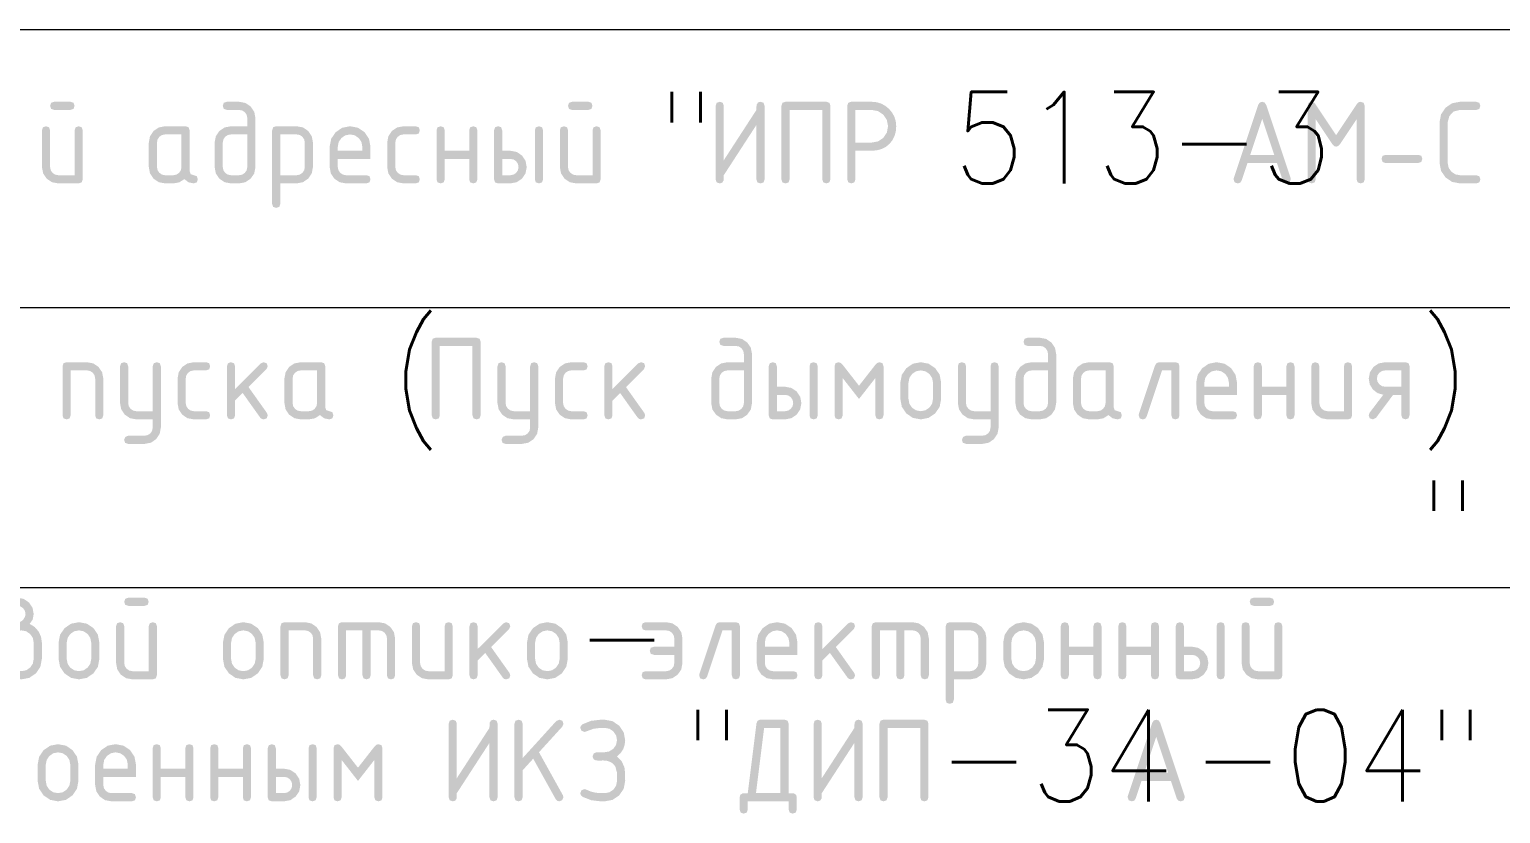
# Model space of a CAD drawing. Header units: millimetres. Extents: x 0 to 420, y 0 to 297.
# Drawn here: x 65.78 to 96.92, y 15.62 to 32.22 of the extents above; entities that cross this region are included whole.
import ezdxf

# ---------------------------------------------------------------- set-up
doc = ezdxf.new("R2010")
doc.units = ezdxf.units.MM
doc.styles.get("Standard").update_dxf_attribs({"font": 'STANDARD'})

msp = doc.modelspace()

# ---------------------------------------------------------------- hatches: boundary and pattern name
h = msp.add_hatch(color=7)
h.paths.add_polyline_path([(66.913633, 30.079377), (66.913633, 29.042541), (66.89186, 28.977566), (66.827092, 28.956), (66.395491, 28.956), (66.261201, 28.980873), (66.149649, 29.05577), (66.074752, 29.167322), (66.049879, 29.301612), (66.049879, 30.079377), (66.071376, 30.144144), (66.135868, 30.165917), (66.200636, 30.144144), (66.222409, 30.079377), (66.222409, 29.301612), (66.234949, 29.235742), (66.273121, 29.179793), (66.329345, 29.141622), (66.395491, 29.129081), (66.741103, 29.129081), (66.741103, 30.079377), (66.7626, 30.144144), (66.827092, 30.165917), (66.89186, 30.144144)], flags=0)
h.paths.add_polyline_path([(66.652908, 30.511529), (66.30895, 30.511529), (66.243975, 30.533027), (66.222409, 30.597519), (66.243975, 30.662287), (66.30895, 30.68406), (66.652908, 30.68406), (66.717676, 30.662287), (66.739449, 30.597519), (66.717676, 30.533027)], flags=0)
h = msp.add_hatch(color=7)
h.paths.add_polyline_path([(70.568658, 30.338448), (70.568658, 29.301612), (70.54344, 29.167322), (70.467785, 29.05577), (70.356164, 28.980873), (70.223046, 28.956), (70.050515, 28.956), (69.916225, 28.981218), (69.804673, 29.056872), (69.729777, 29.168493), (69.704903, 29.301612), (69.704903, 29.820305), (69.729846, 29.953906), (69.805224, 30.065596), (69.916914, 30.140768), (70.050515, 30.165917), (70.396127, 30.165917), (70.396127, 30.338448), (70.383449, 30.405696), (70.345967, 30.461369), (70.290294, 30.498851), (70.223046, 30.511529), (69.963974, 30.511529), (69.899, 30.533027), (69.877434, 30.597519), (69.899, 30.662287), (69.963974, 30.68406), (70.223046, 30.68406), (70.35706, 30.658842), (70.468336, 30.583187), (70.543508, 30.471566)], flags=0)
h.paths.add_polyline_path([(70.396127, 29.301612), (70.396127, 29.992836), (70.050515, 29.992836), (69.983474, 29.980089), (69.927594, 29.942124), (69.889905, 29.886382), (69.877434, 29.820305), (69.877434, 29.301612), (69.889974, 29.235742), (69.928145, 29.179793), (69.984369, 29.141622), (70.050515, 29.129081), (70.223046, 29.129081), (70.289605, 29.141553), (70.345415, 29.179242), (70.38338, 29.234639)], flags=0)
h = msp.add_hatch(color=7)
h.paths.add_polyline_path([(77.876007, 30.079377), (77.876007, 29.042541), (77.854234, 28.977566), (77.789467, 28.956), (77.357865, 28.956), (77.223575, 28.980873), (77.112023, 29.05577), (77.037127, 29.167322), (77.012253, 29.301612), (77.012253, 30.079377), (77.03375, 30.144144), (77.098243, 30.165917), (77.16301, 30.144144), (77.184783, 30.079377), (77.184783, 29.301612), (77.197324, 29.235742), (77.235495, 29.179793), (77.291719, 29.141622), (77.357865, 29.129081), (77.703477, 29.129081), (77.703477, 30.079377), (77.724974, 30.144144), (77.789467, 30.165917), (77.854234, 30.144144)], flags=0)
h.paths.add_polyline_path([(77.615283, 30.511529), (77.271324, 30.511529), (77.20635, 30.533027), (77.184783, 30.597519), (77.20635, 30.662287), (77.271324, 30.68406), (77.615283, 30.68406), (77.68005, 30.662287), (77.701823, 30.597519), (77.68005, 30.533027)], flags=0)
for points in [[(81.259712, 30.68406), (81.32448, 30.662287), (81.346253, 30.597519), (81.346253, 29.042541), (81.32448, 28.977566), (81.259712, 28.956), (81.194738, 28.977566), (81.173172, 29.042541), (81.173172, 30.194581), (80.481948, 29.129081), (80.480707, 29.054599), (80.476987, 29.016082), (80.448392, 28.970952), (80.395407, 28.956), (80.330915, 28.977566), (80.309417, 29.042541), (80.309417, 30.597519), (80.330915, 30.662287), (80.395407, 30.68406), (80.460175, 30.662287), (80.481948, 30.597519), (80.481948, 29.445479), (81.173172, 30.511529), (81.174481, 30.585117), (81.178684, 30.623977), (81.206382, 30.668901)], [(81.788311, 30.68406), (82.652617, 30.68406), (82.717385, 30.662287), (82.739158, 30.597519), (82.739158, 29.042541), (82.717385, 28.977566), (82.652617, 28.956), (82.587642, 28.977566), (82.566076, 29.042541), (82.566076, 30.511529), (81.874852, 30.511529), (81.874852, 29.042541), (81.853079, 28.977566), (81.788311, 28.956), (81.723819, 28.977566), (81.702322, 29.042541), (81.702322, 30.597519), (81.723819, 30.662287)], [(93.962239, 30.68406), (94.027007, 30.662287), (94.04878, 30.597519), (94.04878, 29.042541), (94.027007, 28.977566), (93.962239, 28.956), (93.897747, 28.977566), (93.87625, 29.042541), (93.87625, 30.313643), (93.524023, 29.78613), (93.486334, 29.746718), (93.444097, 29.733765), (93.400689, 29.746718), (93.363068, 29.78613), (93.011944, 30.313643), (93.011944, 29.042541), (92.990171, 28.977566), (92.925403, 28.956), (92.860911, 28.977566), (92.839414, 29.042541), (92.839414, 30.597519), (92.860911, 30.662287), (92.925403, 30.68406), (92.967985, 30.673311), (93.001471, 30.641065), (93.444097, 29.977402), (93.888928, 30.646026), (93.919589, 30.674551)], [(96.409965, 30.68406), (96.474733, 30.662287), (96.496506, 30.597519), (96.474733, 30.533027), (96.409965, 30.511529), (96.064353, 30.511529), (95.933853, 30.479352), (95.84056, 30.383096), (95.805282, 30.251907), (95.805282, 29.388153), (95.824299, 29.288521), (95.88135, 29.204598), (95.964997, 29.147823), (96.064353, 29.129081), (96.409965, 29.129081), (96.474733, 29.107308), (96.496506, 29.042541), (96.474733, 28.977566), (96.409965, 28.956), (96.064353, 28.956), (95.898231, 28.987488), (95.75898, 29.082228), (95.66424, 29.221548), (95.632752, 29.388153), (95.632752, 30.251907), (95.66424, 30.418098), (95.75898, 30.557831), (95.898231, 30.652365), (96.064353, 30.68406)], [(73.529759, 29.820305), (73.529759, 29.301612), (73.542299, 29.235742), (73.580471, 29.179793), (73.636695, 29.141622), (73.70284, 29.129081), (73.961912, 29.129081), (74.026679, 29.107308), (74.048452, 29.042541), (74.026679, 28.977566), (73.961912, 28.956), (73.70284, 28.956), (73.568551, 28.980873), (73.456998, 29.05577), (73.382102, 29.167322), (73.357228, 29.301612), (73.357228, 29.820305), (73.382102, 29.953906), (73.456998, 30.065596), (73.568551, 30.140768), (73.70284, 30.165917), (73.961912, 30.165917), (74.026679, 30.144144), (74.048452, 30.079377), (74.026679, 30.014402), (73.961912, 29.992836), (73.70284, 29.992836), (73.635799, 29.980089), (73.579919, 29.942124), (73.54223, 29.886382)], [(74.574437, 29.474693), (74.574437, 29.042541), (74.552664, 28.977566), (74.487896, 28.956), (74.423404, 28.977566), (74.401907, 29.042541), (74.401907, 30.079377), (74.423404, 30.144144), (74.487896, 30.165917), (74.552664, 30.144144), (74.574437, 30.079377), (74.574437, 29.647224), (75.093131, 29.647224), (75.093131, 30.079377), (75.114628, 30.144144), (75.17912, 30.165917), (75.243888, 30.144144), (75.265661, 30.079377), (75.265661, 29.042541), (75.243888, 28.977566), (75.17912, 28.956), (75.114628, 28.977566), (75.093131, 29.042541), (75.093131, 29.474693)], [(95.182295, 29.388153), (94.491071, 29.388153), (94.426579, 29.409719), (94.405082, 29.474693), (94.426579, 29.539186), (94.491071, 29.560683), (95.182295, 29.560683), (95.247063, 29.539186), (95.268836, 29.474693), (95.247063, 29.409719)], [(74.384733, 25.688726), (75.249039, 25.688726), (75.313806, 25.666953), (75.335579, 25.602186), (75.335579, 24.047207), (75.313806, 23.982233), (75.249039, 23.960667), (75.184064, 23.982233), (75.162498, 24.047207), (75.162498, 25.516196), (74.471274, 25.516196), (74.471274, 24.047207), (74.449501, 23.982233), (74.384733, 23.960667), (74.320241, 23.982233), (74.298743, 24.047207), (74.298743, 25.602186), (74.320241, 25.666953)], [(66.485151, 24.047207), (66.485151, 25.084043), (66.506649, 25.148811), (66.571141, 25.170584), (67.003294, 25.170584), (67.136412, 25.145366), (67.248033, 25.069712), (67.323687, 24.958091), (67.348906, 24.824972), (67.348906, 24.047207), (67.327133, 23.982233), (67.262365, 23.960667), (67.197873, 23.982233), (67.176375, 24.047207), (67.176375, 24.824972), (67.163697, 24.89222), (67.126215, 24.947893), (67.070542, 24.9851), (67.003294, 24.997503), (66.657682, 24.997503), (66.657682, 24.047207), (66.635909, 23.982233), (66.571141, 23.960667), (66.506649, 23.982233)], [(68.393817, 23.78538), (68.393817, 23.960667), (68.048205, 23.960667), (67.913915, 23.985885), (67.802363, 24.061539), (67.727467, 24.17316), (67.702593, 24.306279), (67.702593, 25.084043), (67.72409, 25.148811), (67.788583, 25.170584), (67.85335, 25.148811), (67.875123, 25.084043), (67.875123, 24.306279), (67.887663, 24.240408), (67.925835, 24.18446), (67.982059, 24.146288), (68.048205, 24.133748), (68.393817, 24.133748), (68.393817, 25.084043), (68.415314, 25.148811), (68.479806, 25.170584), (68.544574, 25.148811), (68.566347, 25.084043), (68.566347, 23.787585), (68.541543, 23.654466), (68.467129, 23.542845), (68.357023, 23.467191), (68.224594, 23.441973), (67.875123, 23.441973), (67.810149, 23.463746), (67.788583, 23.528514), (67.81449, 23.589147), (67.875123, 23.615055), (68.220735, 23.615055), (68.287984, 23.627319), (68.343656, 23.663562), (68.381139, 23.718476)], [(69.092565, 24.824972), (69.092565, 24.306279), (69.105105, 24.240408), (69.143277, 24.18446), (69.199501, 24.146288), (69.265647, 24.133748), (69.524718, 24.133748), (69.589486, 24.111975), (69.611259, 24.047207), (69.589486, 23.982233), (69.524718, 23.960667), (69.265647, 23.960667), (69.131357, 23.98554), (69.019805, 24.060437), (68.944908, 24.171989), (68.920035, 24.306279), (68.920035, 24.824972), (68.944908, 24.958573), (69.019805, 25.070263), (69.131357, 25.145435), (69.265647, 25.170584), (69.524718, 25.170584), (69.589486, 25.148811), (69.611259, 25.084043), (69.589486, 25.019069), (69.524718, 24.997503), (69.265647, 24.997503), (69.198605, 24.984756), (69.142726, 24.946791), (69.105036, 24.891049)], [(70.137243, 24.602281), (70.680742, 25.145228), (70.741927, 25.170584), (70.806694, 25.148811), (70.828467, 25.084043), (70.80256, 25.023961), (70.422773, 24.644174), (70.81138, 24.096817), (70.828467, 24.045554), (70.806694, 23.981819), (70.741927, 23.960667), (70.70093, 23.969831), (70.670269, 23.997598), (70.298198, 24.519599), (70.137243, 24.358644), (70.137243, 24.047207), (70.11547, 23.982233), (70.050703, 23.960667), (69.98621, 23.982233), (69.964713, 24.047207), (69.964713, 25.084043), (69.98621, 25.148811), (70.050703, 25.170584), (70.11547, 25.148811), (70.137243, 25.084043)], [(76.382872, 23.78538), (76.382872, 23.960667), (76.03726, 23.960667), (75.90297, 23.985885), (75.791418, 24.061539), (75.716522, 24.17316), (75.691648, 24.306279), (75.691648, 25.084043), (75.713145, 25.148811), (75.777638, 25.170584), (75.842405, 25.148811), (75.864178, 25.084043), (75.864178, 24.306279), (75.876719, 24.240408), (75.91489, 24.18446), (75.971114, 24.146288), (76.03726, 24.133748), (76.382872, 24.133748), (76.382872, 25.084043), (76.404369, 25.148811), (76.468862, 25.170584), (76.533629, 25.148811), (76.555402, 25.084043), (76.555402, 23.787585), (76.530598, 23.654466), (76.456184, 23.542845), (76.346078, 23.467191), (76.213649, 23.441973), (75.864178, 23.441973), (75.799204, 23.463746), (75.777638, 23.528514), (75.803545, 23.589147), (75.864178, 23.615055), (76.20979, 23.615055), (76.277039, 23.627319), (76.332711, 23.663562), (76.370194, 23.718476)], [(77.08162, 24.824972), (77.08162, 24.306279), (77.09416, 24.240408), (77.132332, 24.18446), (77.188556, 24.146288), (77.254702, 24.133748), (77.513773, 24.133748), (77.578541, 24.111975), (77.600314, 24.047207), (77.578541, 23.982233), (77.513773, 23.960667), (77.254702, 23.960667), (77.120412, 23.98554), (77.00886, 24.060437), (76.933963, 24.171989), (76.90909, 24.306279), (76.90909, 24.824972), (76.933963, 24.958573), (77.00886, 25.070263), (77.120412, 25.145435), (77.254702, 25.170584), (77.513773, 25.170584), (77.578541, 25.148811), (77.600314, 25.084043), (77.578541, 25.019069), (77.513773, 24.997503), (77.254702, 24.997503), (77.18766, 24.984756), (77.131781, 24.946791), (77.094091, 24.891049)], [(78.126298, 24.602281), (78.669797, 25.145228), (78.730982, 25.170584), (78.795749, 25.148811), (78.817522, 25.084043), (78.791615, 25.023961), (78.411828, 24.644174), (78.800435, 24.096817), (78.817522, 24.045554), (78.795749, 23.981819), (78.730982, 23.960667), (78.689985, 23.969831), (78.659324, 23.997598), (78.287253, 24.519599), (78.126298, 24.358644), (78.126298, 24.047207), (78.104525, 23.982233), (78.039758, 23.960667), (77.975265, 23.982233), (77.953768, 24.047207), (77.953768, 25.084043), (77.975265, 25.148811), (78.039758, 25.170584), (78.104525, 25.148811), (78.126298, 25.084043)], [(83.344377, 24.392819), (82.998765, 24.835445), (82.998765, 24.047207), (82.976992, 23.982233), (82.912224, 23.960667), (82.847732, 23.982233), (82.826234, 24.047207), (82.826234, 25.084043), (82.847732, 25.148811), (82.912224, 25.170584), (82.955494, 25.156666), (82.998765, 25.115463), (83.344377, 24.672837), (83.689989, 25.115463), (83.733052, 25.156666), (83.77653, 25.170584), (83.841297, 25.148811), (83.86307, 25.084043), (83.86307, 24.047207), (83.841297, 23.982233), (83.77653, 23.960667), (83.711555, 23.982233), (83.689989, 24.047207), (83.689989, 24.835445)], [(86.127805, 23.78538), (86.127805, 23.960667), (85.782193, 23.960667), (85.647903, 23.985885), (85.536351, 24.061539), (85.461454, 24.17316), (85.436581, 24.306279), (85.436581, 25.084043), (85.458078, 25.148811), (85.52257, 25.170584), (85.587338, 25.148811), (85.609111, 25.084043), (85.609111, 24.306279), (85.621651, 24.240408), (85.659823, 24.18446), (85.716047, 24.146288), (85.782193, 24.133748), (86.127805, 24.133748), (86.127805, 25.084043), (86.149302, 25.148811), (86.213794, 25.170584), (86.278562, 25.148811), (86.300335, 25.084043), (86.300335, 23.787585), (86.27553, 23.654466), (86.201116, 23.542845), (86.091011, 23.467191), (85.958581, 23.441973), (85.609111, 23.441973), (85.544136, 23.463746), (85.52257, 23.528514), (85.548477, 23.589147), (85.609111, 23.615055), (85.954723, 23.615055), (86.021971, 23.627319), (86.077644, 23.663562), (86.115127, 23.718476)], [(89.69597, 25.170584), (90.041582, 25.170584), (90.10635, 25.148811), (90.128123, 25.084043), (90.128123, 24.047207), (90.10635, 23.982233), (90.041582, 23.960667), (89.97709, 23.982233), (89.955593, 24.047207), (89.955593, 24.997503), (89.757706, 24.997503), (89.431938, 24.019647), (89.401483, 23.975274), (89.350358, 23.960667), (89.285866, 23.982577), (89.264369, 24.04831), (89.268227, 24.074768), (89.609981, 25.099477), (89.643053, 25.152807)], [(91.871782, 24.47936), (91.871782, 24.047207), (91.850009, 23.982233), (91.785242, 23.960667), (91.720749, 23.982233), (91.699252, 24.047207), (91.699252, 25.084043), (91.720749, 25.148811), (91.785242, 25.170584), (91.850009, 25.148811), (91.871782, 25.084043), (91.871782, 24.651891), (92.390476, 24.651891), (92.390476, 25.084043), (92.411973, 25.148811), (92.476466, 25.170584), (92.541233, 25.148811), (92.563006, 25.084043), (92.563006, 24.047207), (92.541233, 23.982233), (92.476466, 23.960667), (92.411973, 23.982233), (92.390476, 24.047207), (92.390476, 24.47936)], [(93.780448, 25.084043), (93.780448, 24.047207), (93.758675, 23.982233), (93.693907, 23.960667), (93.262306, 23.960667), (93.128016, 23.98554), (93.016464, 24.060437), (92.941567, 24.171989), (92.916694, 24.306279), (92.916694, 25.084043), (92.938191, 25.148811), (93.002683, 25.170584), (93.067451, 25.148811), (93.089224, 25.084043), (93.089224, 24.306279), (93.101764, 24.240408), (93.139936, 24.18446), (93.19616, 24.146288), (93.262306, 24.133748), (93.607918, 24.133748), (93.607918, 25.084043), (93.629415, 25.148811), (93.693907, 25.170584), (93.758675, 25.148811)], [(71.098473, 18.543874), (71.098473, 19.58071), (71.11997, 19.645478), (71.184462, 19.667251), (71.616615, 19.667251), (71.749733, 19.642033), (71.861354, 19.566378), (71.937009, 19.454757), (71.962227, 19.321639), (71.962227, 18.543874), (71.940454, 18.4789), (71.875686, 18.457333), (71.811194, 18.4789), (71.789696, 18.543874), (71.789696, 19.321639), (71.777019, 19.388887), (71.739536, 19.44456), (71.683863, 19.481767), (71.616615, 19.494169), (71.271003, 19.494169), (71.271003, 18.543874), (71.24923, 18.4789), (71.184462, 18.457333), (71.11997, 18.4789)], [(72.401904, 19.667251), (73.179669, 19.667251), (73.312787, 19.642033), (73.424408, 19.566378), (73.500062, 19.454757), (73.525281, 19.321639), (73.525281, 18.543874), (73.503508, 18.4789), (73.43874, 18.457333), (73.374248, 18.4789), (73.35275, 18.543874), (73.35275, 19.321639), (73.340072, 19.388887), (73.30259, 19.44456), (73.246917, 19.481767), (73.179669, 19.494169), (73.007138, 19.494169), (73.007138, 18.543874), (72.985365, 18.4789), (72.920597, 18.457333), (72.855623, 18.4789), (72.834057, 18.543874), (72.834057, 19.494169), (72.488445, 19.494169), (72.488445, 18.543874), (72.466672, 18.4789), (72.401904, 18.457333), (72.337412, 18.4789), (72.315914, 18.543874), (72.315914, 19.58071), (72.337412, 19.645478)], [(74.745336, 19.58071), (74.745336, 18.543874), (74.723563, 18.4789), (74.658796, 18.457333), (74.227194, 18.457333), (74.092904, 18.482207), (73.981352, 18.557103), (73.906456, 18.668655), (73.881582, 18.802945), (73.881582, 19.58071), (73.903079, 19.645478), (73.967572, 19.667251), (74.032339, 19.645478), (74.054112, 19.58071), (74.054112, 18.802945), (74.066653, 18.737075), (74.104824, 18.681127), (74.161048, 18.642955), (74.227194, 18.630415), (74.572806, 18.630415), (74.572806, 19.58071), (74.594303, 19.645478), (74.658796, 19.667251), (74.723563, 19.645478)], [(75.271554, 19.098948), (75.815052, 19.641895), (75.876237, 19.667251), (75.941005, 19.645478), (75.962778, 19.58071), (75.936871, 19.520628), (75.557084, 19.14084), (75.94569, 18.593483), (75.962778, 18.54222), (75.941005, 18.478486), (75.876237, 18.457333), (75.835241, 18.466497), (75.804579, 18.494265), (75.432509, 19.016266), (75.271554, 18.855311), (75.271554, 18.543874), (75.249781, 18.4789), (75.185013, 18.457333), (75.120521, 18.4789), (75.099024, 18.543874), (75.099024, 19.58071), (75.120521, 19.645478), (75.185013, 19.667251), (75.249781, 19.645478), (75.271554, 19.58071)], [(79.434969, 18.976027), (79.002816, 18.976027), (78.937841, 18.997524), (78.916275, 19.062016), (78.937841, 19.126784), (79.002816, 19.148557), (79.434969, 19.148557), (79.434969, 19.321639), (79.422291, 19.388887), (79.384808, 19.44456), (79.329135, 19.481767), (79.261887, 19.494169), (78.829734, 19.494169), (78.765242, 19.515735), (78.743745, 19.58071), (78.765242, 19.645478), (78.829734, 19.667251), (79.261887, 19.667251), (79.395901, 19.642102), (79.507178, 19.56693), (79.58235, 19.45524), (79.607499, 19.321639), (79.607499, 18.802945), (79.58235, 18.668655), (79.507178, 18.557103), (79.395901, 18.482207), (79.261887, 18.457333), (78.829734, 18.457333), (78.765242, 18.4789), (78.743745, 18.543874), (78.765242, 18.608642), (78.829734, 18.630415), (79.261887, 18.630415), (79.328446, 18.642886), (79.384257, 18.680575), (79.422222, 18.735973), (79.434969, 18.802945)], [(80.392788, 19.667251), (80.7384, 19.667251), (80.803168, 19.645478), (80.824941, 19.58071), (80.824941, 18.543874), (80.803168, 18.4789), (80.7384, 18.457333), (80.673908, 18.4789), (80.65241, 18.543874), (80.65241, 19.494169), (80.454524, 19.494169), (80.128756, 18.516313), (80.098301, 18.47194), (80.047176, 18.457333), (79.982684, 18.479244), (79.961186, 18.544976), (79.965045, 18.571435), (80.306798, 19.596144), (80.339871, 19.649474)], [(82.5686, 19.098948), (83.112098, 19.641895), (83.173283, 19.667251), (83.238051, 19.645478), (83.259824, 19.58071), (83.233917, 19.520628), (82.85413, 19.14084), (83.242737, 18.593483), (83.259824, 18.54222), (83.238051, 18.478486), (83.173283, 18.457333), (83.132287, 18.466497), (83.101625, 18.494265), (82.729555, 19.016266), (82.5686, 18.855311), (82.5686, 18.543874), (82.546827, 18.4789), (82.482059, 18.457333), (82.417567, 18.4789), (82.39607, 18.543874), (82.39607, 19.58071), (82.417567, 19.645478), (82.482059, 19.667251), (82.546827, 19.645478), (82.5686, 19.58071)], [(83.699501, 19.667251), (84.477266, 19.667251), (84.610384, 19.642033), (84.722005, 19.566378), (84.79766, 19.454757), (84.822878, 19.321639), (84.822878, 18.543874), (84.801105, 18.4789), (84.736337, 18.457333), (84.671845, 18.4789), (84.650348, 18.543874), (84.650348, 19.321639), (84.63767, 19.388887), (84.600187, 19.44456), (84.544514, 19.481767), (84.477266, 19.494169), (84.304736, 19.494169), (84.304736, 18.543874), (84.282963, 18.4789), (84.218195, 18.457333), (84.15322, 18.4789), (84.131654, 18.543874), (84.131654, 19.494169), (83.786042, 19.494169), (83.786042, 18.543874), (83.764269, 18.4789), (83.699501, 18.457333), (83.635009, 18.4789), (83.613512, 18.543874), (83.613512, 19.58071), (83.635009, 19.645478)], [(87.786593, 18.976027), (87.786593, 18.543874), (87.76482, 18.4789), (87.700052, 18.457333), (87.63556, 18.4789), (87.614063, 18.543874), (87.614063, 19.58071), (87.63556, 19.645478), (87.700052, 19.667251), (87.76482, 19.645478), (87.786593, 19.58071), (87.786593, 19.148557), (88.305287, 19.148557), (88.305287, 19.58071), (88.326784, 19.645478), (88.391276, 19.667251), (88.456044, 19.645478), (88.477817, 19.58071), (88.477817, 18.543874), (88.456044, 18.4789), (88.391276, 18.457333), (88.326784, 18.4789), (88.305287, 18.543874), (88.305287, 18.976027)], [(89.004035, 18.976027), (89.004035, 18.543874), (88.982262, 18.4789), (88.917494, 18.457333), (88.853002, 18.4789), (88.831505, 18.543874), (88.831505, 19.58071), (88.853002, 19.645478), (88.917494, 19.667251), (88.982262, 19.645478), (89.004035, 19.58071), (89.004035, 19.148557), (89.522729, 19.148557), (89.522729, 19.58071), (89.544226, 19.645478), (89.608718, 19.667251), (89.673486, 19.645478), (89.695259, 19.58071), (89.695259, 18.543874), (89.673486, 18.4789), (89.608718, 18.457333), (89.544226, 18.4789), (89.522729, 18.543874), (89.522729, 18.976027)], [(75.609145, 17.60306), (75.673913, 17.581287), (75.695686, 17.516519), (75.695686, 15.961541), (75.673913, 15.896566), (75.609145, 15.875), (75.54417, 15.896566), (75.522604, 15.961541), (75.522604, 17.113581), (74.83138, 16.048082), (74.83014, 15.973599), (74.826419, 15.935082), (74.797825, 15.889952), (74.744839, 15.875), (74.680347, 15.896566), (74.65885, 15.961541), (74.65885, 17.516519), (74.680347, 17.581287), (74.744839, 17.60306), (74.809607, 17.581287), (74.83138, 17.516519), (74.83138, 16.364479), (75.522604, 17.430529), (75.523913, 17.504117), (75.528116, 17.542977), (75.555815, 17.587901)], [(76.448078, 16.778442), (76.224285, 16.532049), (76.224285, 15.961541), (76.202512, 15.896566), (76.137744, 15.875), (76.073252, 15.896566), (76.051754, 15.961541), (76.051754, 17.516519), (76.073252, 17.581287), (76.137744, 17.60306), (76.202512, 17.581287), (76.224285, 17.516519), (76.224285, 16.790017), (76.936455, 17.574397), (77.002049, 17.60306), (77.066817, 17.581287), (77.08859, 17.516519), (77.064888, 17.457539), (76.570999, 16.914592), (77.076463, 16.004536), (77.08859, 15.961541), (77.061581, 15.901458), (77.002049, 15.875), (76.956436, 15.8863), (76.924879, 15.920751)], [(77.87626, 17.430529), (77.724538, 17.411513), (77.570336, 17.354462), (77.530648, 17.343989), (77.470566, 17.369896), (77.444659, 17.430529), (77.457061, 17.473662), (77.494268, 17.5077), (77.673275, 17.579151), (77.87626, 17.60306), (77.962801, 17.60306), (78.12851, 17.571365), (78.268174, 17.476832), (78.36319, 17.337098), (78.394954, 17.170907), (78.38411, 17.068691), (78.351615, 16.977017), (78.297518, 16.895885), (78.221872, 16.825295), (78.323158, 16.720289), (78.378969, 16.593785), (78.390889, 16.487262), (78.394954, 16.307153), (78.36319, 16.140548), (78.268174, 16.001228), (78.12851, 15.906488), (77.962801, 15.875), (77.87626, 15.875), (77.675756, 15.898702), (77.494268, 15.97036), (77.457061, 16.003433), (77.444659, 16.048082), (77.470015, 16.108715), (77.530648, 16.134071), (77.570336, 16.123598), (77.669417, 16.081775), (77.761056, 16.058555), (77.843739, 16.050631), (77.962801, 16.048082), (78.062847, 16.066754), (78.146356, 16.123047), (78.202924, 16.206625), (78.221872, 16.307153), (78.221872, 16.479683), (78.188248, 16.609219), (78.1436, 16.666459), (78.085722, 16.707473), (78.014615, 16.732157), (77.930279, 16.740408), (77.877363, 16.738754), (77.827753, 16.737652), (77.766224, 16.743922), (77.729086, 16.763008), (77.70373, 16.825295), (77.729637, 16.888134), (77.766431, 16.907977), (77.823895, 16.914592), (77.874607, 16.912387), (77.932484, 16.910733), (78.053545, 16.929819), (78.145253, 16.987352), (78.20258, 17.071275), (78.221872, 17.170907), (78.202855, 17.270539), (78.145805, 17.354462), (78.062158, 17.411513), (77.962801, 17.430529)], [(83.334039, 17.60306), (83.398807, 17.581287), (83.42058, 17.516519), (83.42058, 15.961541), (83.398807, 15.896566), (83.334039, 15.875), (83.269065, 15.896566), (83.247499, 15.961541), (83.247499, 17.113581), (82.556275, 16.048082), (82.555034, 15.973599), (82.551314, 15.935082), (82.522719, 15.889952), (82.469734, 15.875), (82.405242, 15.896566), (82.383744, 15.961541), (82.383744, 17.516519), (82.405242, 17.581287), (82.469734, 17.60306), (82.534502, 17.581287), (82.556275, 17.516519), (82.556275, 16.364479), (83.247499, 17.430529), (83.248808, 17.504117), (83.253011, 17.542977), (83.280709, 17.587901)], [(83.862638, 17.60306), (84.726944, 17.60306), (84.791712, 17.581287), (84.813485, 17.516519), (84.813485, 15.961541), (84.791712, 15.896566), (84.726944, 15.875), (84.661969, 15.896566), (84.640403, 15.961541), (84.640403, 17.430529), (83.949179, 17.430529), (83.949179, 15.961541), (83.927406, 15.896566), (83.862638, 15.875), (83.798146, 15.896566), (83.776649, 15.961541), (83.776649, 17.516519), (83.798146, 17.581287)], [(68.566009, 16.393694), (68.566009, 15.961541), (68.544236, 15.896566), (68.479469, 15.875), (68.414976, 15.896566), (68.393479, 15.961541), (68.393479, 16.998377), (68.414976, 17.063144), (68.479469, 17.084917), (68.544236, 17.063144), (68.566009, 16.998377), (68.566009, 16.566224), (69.084703, 16.566224), (69.084703, 16.998377), (69.1062, 17.063144), (69.170693, 17.084917), (69.23546, 17.063144), (69.257233, 16.998377), (69.257233, 15.961541), (69.23546, 15.896566), (69.170693, 15.875), (69.1062, 15.896566), (69.084703, 15.961541), (69.084703, 16.393694)], [(69.783451, 16.393694), (69.783451, 15.961541), (69.761678, 15.896566), (69.69691, 15.875), (69.632418, 15.896566), (69.610921, 15.961541), (69.610921, 16.998377), (69.632418, 17.063144), (69.69691, 17.084917), (69.761678, 17.063144), (69.783451, 16.998377), (69.783451, 16.566224), (70.302145, 16.566224), (70.302145, 16.998377), (70.323642, 17.063144), (70.388134, 17.084917), (70.452902, 17.063144), (70.474675, 16.998377), (70.474675, 15.961541), (70.452902, 15.896566), (70.388134, 15.875), (70.323642, 15.896566), (70.302145, 15.961541), (70.302145, 16.393694)], [(72.739409, 16.307153), (72.393797, 16.749779), (72.393797, 15.961541), (72.372024, 15.896566), (72.307256, 15.875), (72.242764, 15.896566), (72.221267, 15.961541), (72.221267, 16.998377), (72.242764, 17.063144), (72.307256, 17.084917), (72.350527, 17.070999), (72.393797, 17.029796), (72.739409, 16.58717), (73.085021, 17.029796), (73.128085, 17.070999), (73.171562, 17.084917), (73.23633, 17.063144), (73.258103, 16.998377), (73.258103, 15.961541), (73.23633, 15.896566), (73.171562, 15.875), (73.106588, 15.896566), (73.085021, 15.961541), (73.085021, 16.749779)]]:
    msp.add_hatch(color=7).paths.add_polyline_path(points, flags=0)
h = msp.add_hatch(color=7)
h.paths.add_polyline_path([(83.181216, 30.68406), (83.613369, 30.68406), (83.717238, 30.67456), (83.813046, 30.646095), (83.900793, 30.598716), (83.980478, 30.532476), (84.046719, 30.452799), (84.094097, 30.365113), (84.122562, 30.269468), (84.132062, 30.165917), (84.122984, 30.055959), (84.09582, 29.9568), (84.050672, 29.868494), (83.987644, 29.791091), (83.91025, 29.728149), (83.822004, 29.683191), (83.723009, 29.656216), (83.613369, 29.647224), (83.267757, 29.647224), (83.267757, 29.042541), (83.245984, 28.977566), (83.181216, 28.956), (83.116724, 28.977566), (83.095226, 29.042541), (83.095226, 30.597519), (83.116724, 30.662287)], flags=0)
h.paths.add_polyline_path([(83.267757, 30.511529), (83.267757, 29.820305), (83.613369, 29.820305), (83.747383, 29.845179), (83.858659, 29.920075), (83.933831, 30.031628), (83.958981, 30.165917), (83.933831, 30.299518), (83.858659, 30.411208), (83.747383, 30.48638), (83.613369, 30.511529)], flags=0)
h = msp.add_hatch(color=7)
h.paths.add_polyline_path([(91.878429, 30.323014), (91.624319, 29.560683), (92.132539, 29.560683)], flags=0)
h.paths.add_polyline_path([(92.483112, 29.042541), (92.461339, 28.977566), (92.396572, 28.956), (92.344551, 28.970607), (92.31444, 29.01498), (92.189866, 29.388153), (91.566993, 29.388153), (91.442418, 29.01498), (91.411825, 28.970607), (91.359736, 28.956), (91.295243, 28.977566), (91.273746, 29.042541), (91.277605, 29.070101), (91.791888, 30.614607), (91.825237, 30.666696), (91.878429, 30.68406), (91.931001, 30.667248), (91.963316, 30.617363), (92.479254, 29.070101)], flags=0)
h = msp.add_hatch(color=7)
h.paths.add_polyline_path([(69.003223, 29.992836), (68.657611, 29.992836), (68.590569, 29.980089), (68.53469, 29.942124), (68.497, 29.886382), (68.484529, 29.820305), (68.484529, 29.301612), (68.497069, 29.235742), (68.535241, 29.179793), (68.591465, 29.141622), (68.657611, 29.129081), (68.830141, 29.129081), (68.8967, 29.141553), (68.952511, 29.179242), (68.990476, 29.234639), (69.003223, 29.301612)], flags=0)
h.paths.add_polyline_path([(69.348835, 29.042541), (69.327062, 28.977566), (69.262294, 28.956), (69.152395, 28.978806), (69.064408, 29.047502), (68.958023, 28.978806), (68.830141, 28.956), (68.657611, 28.956), (68.523321, 28.980873), (68.411769, 29.05577), (68.336872, 29.167322), (68.311999, 29.301612), (68.311999, 29.820305), (68.336872, 29.953906), (68.411769, 30.065596), (68.523321, 30.140768), (68.657611, 30.165917), (69.089212, 30.165917), (69.15398, 30.144144), (69.175753, 30.079377), (69.175753, 29.215071), (69.197319, 29.150579), (69.262294, 29.129081), (69.327062, 29.107308)], flags=0)
h = msp.add_hatch(color=7)
h.paths.add_polyline_path([(70.922345, 30.079377), (70.943842, 30.144144), (71.008335, 30.165917), (71.440487, 30.165917), (71.574502, 30.140768), (71.685778, 30.065596), (71.76095, 29.953906), (71.786099, 29.820305), (71.786099, 29.301612), (71.76095, 29.168493), (71.685778, 29.056872), (71.574502, 28.981218), (71.440487, 28.956), (71.094875, 28.956), (71.094875, 28.523847), (71.073102, 28.459079), (71.008335, 28.437306), (70.943842, 28.459079), (70.922345, 28.523847)], flags=0)
h.paths.add_polyline_path([(71.094875, 29.992836), (71.094875, 29.129081), (71.440487, 29.129081), (71.507047, 29.141553), (71.562857, 29.179242), (71.600822, 29.234639), (71.613569, 29.301612), (71.613569, 29.820305), (71.600891, 29.887554), (71.563408, 29.943226), (71.507736, 29.980433), (71.440487, 29.992836)], flags=0)
h = msp.add_hatch(color=7)
h.paths.add_polyline_path([(72.571388, 29.992836), (72.472032, 29.973819), (72.388385, 29.916768), (72.331334, 29.833121), (72.312317, 29.733765), (72.312317, 29.647224), (72.831011, 29.647224), (72.831011, 29.733765), (72.811994, 29.833121), (72.754943, 29.916768), (72.67102, 29.973819)], flags=0)
h.paths.add_polyline_path([(72.312317, 29.474693), (72.312317, 29.301612), (72.324857, 29.235742), (72.363029, 29.179793), (72.419253, 29.141622), (72.485399, 29.129081), (72.917, 29.129081), (72.981768, 29.107308), (73.003541, 29.042541), (72.981768, 28.977566), (72.917, 28.956), (72.485399, 28.956), (72.351109, 28.980873), (72.239557, 29.05577), (72.16466, 29.167322), (72.139787, 29.301612), (72.139787, 29.733765), (72.171275, 29.899474), (72.266015, 30.039138), (72.405266, 30.134154), (72.571388, 30.165917), (72.738958, 30.134567), (72.878415, 30.040792), (72.972191, 29.901334), (73.003541, 29.733765), (73.003541, 29.474693)], flags=0)
h = msp.add_hatch(color=7)
h.paths.add_polyline_path([(76.310573, 29.301612), (76.285423, 29.167322), (76.210251, 29.05577), (76.098561, 28.980873), (75.964961, 28.956), (75.705338, 28.956), (75.640846, 28.977566), (75.619349, 29.042541), (75.619349, 30.079377), (75.640846, 30.144144), (75.705338, 30.165917), (75.770106, 30.144144), (75.791879, 30.079377), (75.791879, 29.647224), (75.964961, 29.647224), (76.098561, 29.622075), (76.210251, 29.546903), (76.285423, 29.435626)], flags=0)
h.paths.add_polyline_path([(76.137491, 29.301612), (76.125089, 29.36886), (76.087882, 29.424533), (76.032209, 29.462016), (75.964961, 29.474693), (75.791879, 29.474693), (75.791879, 29.129081), (75.964961, 29.129081), (76.031037, 29.141553), (76.086779, 29.179242), (76.124744, 29.234639)], flags=0)
h.paths.add_polyline_path([(76.483103, 30.079377), (76.504669, 30.144144), (76.569644, 30.165917), (76.634411, 30.144144), (76.656185, 30.079377), (76.656185, 29.042541), (76.634411, 28.977566), (76.569644, 28.956), (76.504669, 28.977566), (76.483103, 29.042541)], flags=0)
h = msp.add_hatch(color=7)
h.paths.add_polyline_path([(81.079643, 25.343114), (81.079643, 24.306279), (81.054424, 24.171989), (80.97877, 24.060437), (80.867149, 23.98554), (80.734031, 23.960667), (80.5615, 23.960667), (80.42721, 23.985885), (80.315658, 24.061539), (80.240762, 24.17316), (80.215888, 24.306279), (80.215888, 24.824972), (80.240831, 24.958573), (80.316209, 25.070263), (80.427899, 25.145435), (80.5615, 25.170584), (80.907112, 25.170584), (80.907112, 25.343114), (80.894434, 25.410363), (80.856952, 25.466035), (80.801279, 25.503518), (80.734031, 25.516196), (80.474959, 25.516196), (80.409985, 25.537693), (80.388419, 25.602186), (80.409985, 25.666953), (80.474959, 25.688726), (80.734031, 25.688726), (80.868045, 25.663508), (80.979321, 25.587854), (81.054493, 25.476233)], flags=0)
h.paths.add_polyline_path([(80.907112, 24.306279), (80.907112, 24.997503), (80.5615, 24.997503), (80.494459, 24.984756), (80.438579, 24.946791), (80.40089, 24.891049), (80.388419, 24.824972), (80.388419, 24.306279), (80.400959, 24.240408), (80.43913, 24.18446), (80.495354, 24.146288), (80.5615, 24.133748), (80.734031, 24.133748), (80.80059, 24.146219), (80.8564, 24.183909), (80.894365, 24.239306)], flags=0)
h = msp.add_hatch(color=7)
h.paths.add_polyline_path([(87.517777, 25.343114), (87.517777, 24.306279), (87.492559, 24.171989), (87.416904, 24.060437), (87.305283, 23.98554), (87.172165, 23.960667), (86.999634, 23.960667), (86.865344, 23.985885), (86.753792, 24.061539), (86.678896, 24.17316), (86.654022, 24.306279), (86.654022, 24.824972), (86.678965, 24.958573), (86.754344, 25.070263), (86.866034, 25.145435), (86.999634, 25.170584), (87.345246, 25.170584), (87.345246, 25.343114), (87.332568, 25.410363), (87.295086, 25.466035), (87.239413, 25.503518), (87.172165, 25.516196), (86.913094, 25.516196), (86.848119, 25.537693), (86.826553, 25.602186), (86.848119, 25.666953), (86.913094, 25.688726), (87.172165, 25.688726), (87.306179, 25.663508), (87.417455, 25.587854), (87.492627, 25.476233)], flags=0)
h.paths.add_polyline_path([(87.345246, 24.306279), (87.345246, 24.997503), (86.999634, 24.997503), (86.932593, 24.984756), (86.876713, 24.946791), (86.839024, 24.891049), (86.826553, 24.824972), (86.826553, 24.306279), (86.839093, 24.240408), (86.877265, 24.18446), (86.933488, 24.146288), (86.999634, 24.133748), (87.172165, 24.133748), (87.238724, 24.146219), (87.294534, 24.183909), (87.332499, 24.239306)], flags=0)
h = msp.add_hatch(color=7)
h.paths.add_polyline_path([(71.873379, 24.997503), (71.527767, 24.997503), (71.460725, 24.984756), (71.404846, 24.946791), (71.367156, 24.891049), (71.354685, 24.824972), (71.354685, 24.306279), (71.367225, 24.240408), (71.405397, 24.18446), (71.461621, 24.146288), (71.527767, 24.133748), (71.700297, 24.133748), (71.766856, 24.146219), (71.822667, 24.183909), (71.860632, 24.239306), (71.873379, 24.306279)], flags=0)
h.paths.add_polyline_path([(72.218991, 24.047207), (72.197218, 23.982233), (72.13245, 23.960667), (72.022551, 23.983473), (71.934564, 24.052168), (71.828179, 23.983473), (71.700297, 23.960667), (71.527767, 23.960667), (71.393477, 23.98554), (71.281925, 24.060437), (71.207028, 24.171989), (71.182155, 24.306279), (71.182155, 24.824972), (71.207028, 24.958573), (71.281925, 25.070263), (71.393477, 25.145435), (71.527767, 25.170584), (71.959368, 25.170584), (72.024136, 25.148811), (72.045909, 25.084043), (72.045909, 24.219738), (72.067475, 24.155246), (72.13245, 24.133748), (72.197218, 24.111975)], flags=0)
h = msp.add_hatch(color=7)
h.paths.add_polyline_path([(82.124554, 24.306279), (82.099405, 24.171989), (82.024233, 24.060437), (81.912543, 23.98554), (81.778942, 23.960667), (81.519319, 23.960667), (81.454827, 23.982233), (81.43333, 24.047207), (81.43333, 25.084043), (81.454827, 25.148811), (81.519319, 25.170584), (81.584087, 25.148811), (81.60586, 25.084043), (81.60586, 24.651891), (81.778942, 24.651891), (81.912543, 24.626741), (82.024233, 24.551569), (82.099405, 24.440293)], flags=0)
h.paths.add_polyline_path([(81.951472, 24.306279), (81.93907, 24.373527), (81.901863, 24.4292), (81.84619, 24.466682), (81.778942, 24.47936), (81.60586, 24.47936), (81.60586, 24.133748), (81.778942, 24.133748), (81.845019, 24.146219), (81.90076, 24.183909), (81.938725, 24.239306)], flags=0)
h.paths.add_polyline_path([(82.297084, 25.084043), (82.318651, 25.148811), (82.383625, 25.170584), (82.448393, 25.148811), (82.470166, 25.084043), (82.470166, 24.047207), (82.448393, 23.982233), (82.383625, 23.960667), (82.318651, 23.982233), (82.297084, 24.047207)], flags=0)
h = msp.add_hatch(color=7)
h.paths.add_polyline_path([(84.219139, 24.392819), (84.219139, 24.738431), (84.250627, 24.90414), (84.345367, 25.043805), (84.484618, 25.13882), (84.65074, 25.170584), (84.81831, 25.139234), (84.957767, 25.045458), (85.051543, 24.906001), (85.082893, 24.738431), (85.082893, 24.392819), (85.051198, 24.226215), (84.956665, 24.086895), (84.816932, 23.992155), (84.65074, 23.960667), (84.484618, 23.992155), (84.345367, 24.086895), (84.250627, 24.226215)], flags=0)
h.paths.add_polyline_path([(84.910363, 24.392819), (84.910363, 24.738431), (84.891346, 24.837788), (84.834295, 24.921435), (84.750373, 24.978486), (84.65074, 24.997503), (84.551384, 24.978486), (84.467737, 24.921435), (84.410686, 24.837788), (84.391669, 24.738431), (84.391669, 24.392819), (84.410342, 24.292291), (84.466635, 24.208713), (84.550213, 24.152421), (84.65074, 24.133748), (84.750373, 24.152489), (84.834295, 24.209265), (84.891346, 24.293187)], flags=0)
h = msp.add_hatch(color=7)
h.paths.add_polyline_path([(88.562688, 24.997503), (88.217076, 24.997503), (88.150034, 24.984756), (88.094155, 24.946791), (88.056466, 24.891049), (88.043994, 24.824972), (88.043994, 24.306279), (88.056535, 24.240408), (88.094706, 24.18446), (88.15093, 24.146288), (88.217076, 24.133748), (88.389606, 24.133748), (88.456166, 24.146219), (88.511976, 24.183909), (88.549941, 24.239306), (88.562688, 24.306279)], flags=0)
h.paths.add_polyline_path([(88.9083, 24.047207), (88.886527, 23.982233), (88.821759, 23.960667), (88.711861, 23.983473), (88.623873, 24.052168), (88.517488, 23.983473), (88.389606, 23.960667), (88.217076, 23.960667), (88.082786, 23.98554), (87.971234, 24.060437), (87.896338, 24.171989), (87.871464, 24.306279), (87.871464, 24.824972), (87.896338, 24.958573), (87.971234, 25.070263), (88.082786, 25.145435), (88.217076, 25.170584), (88.648678, 25.170584), (88.713445, 25.148811), (88.735218, 25.084043), (88.735218, 24.219738), (88.756785, 24.155246), (88.821759, 24.133748), (88.886527, 24.111975)], flags=0)
h = msp.add_hatch(color=7)
h.paths.add_polyline_path([(90.913412, 24.997503), (90.814055, 24.978486), (90.730408, 24.921435), (90.673358, 24.837788), (90.654341, 24.738431), (90.654341, 24.651891), (91.173034, 24.651891), (91.173034, 24.738431), (91.154017, 24.837788), (91.096967, 24.921435), (91.013044, 24.978486)], flags=0)
h.paths.add_polyline_path([(90.654341, 24.47936), (90.654341, 24.306279), (90.666881, 24.240408), (90.705052, 24.18446), (90.761276, 24.146288), (90.827422, 24.133748), (91.259024, 24.133748), (91.323792, 24.111975), (91.345565, 24.047207), (91.323792, 23.982233), (91.259024, 23.960667), (90.827422, 23.960667), (90.693132, 23.98554), (90.58158, 24.060437), (90.506684, 24.171989), (90.48181, 24.306279), (90.48181, 24.738431), (90.513298, 24.90414), (90.608039, 25.043805), (90.747289, 25.13882), (90.913412, 25.170584), (91.080981, 25.139234), (91.220439, 25.045458), (91.314214, 24.906001), (91.345565, 24.738431), (91.345565, 24.47936)], flags=0)
h = msp.add_hatch(color=7)
h.paths.add_polyline_path([(94.441714, 24.481565), (94.319413, 24.517532), (94.220676, 24.594013), (94.155702, 24.700191), (94.134135, 24.824972), (94.159009, 24.958573), (94.233905, 25.070263), (94.345458, 25.145435), (94.479747, 25.170584), (94.911349, 25.170584), (94.976117, 25.148811), (94.99789, 25.084043), (94.99789, 24.047207), (94.976117, 23.982233), (94.911349, 23.960667), (94.846857, 23.982233), (94.825359, 24.047207), (94.825359, 24.47936), (94.649522, 24.47936), (94.289578, 23.995944), (94.220125, 23.960667), (94.155633, 23.982233), (94.134135, 24.047207), (94.150672, 24.099573)], flags=0)
h.paths.add_polyline_path([(94.306666, 24.824972), (94.319206, 24.758826), (94.357378, 24.702602), (94.413602, 24.664431), (94.479747, 24.651891), (94.825359, 24.651891), (94.825359, 24.997503), (94.479747, 24.997503), (94.412706, 24.984756), (94.356826, 24.946791), (94.319137, 24.891049)], flags=0)
h = msp.add_hatch(color=7)
h.paths.add_polyline_path([(65.356558, 19.58071), (65.461978, 19.645478), (65.558302, 19.667251), (65.609565, 19.682203), (65.657521, 19.727333), (65.691008, 19.783557), (65.70217, 19.839781), (65.689767, 19.907029), (65.65256, 19.962702), (65.596887, 20.000185), (65.529639, 20.012863), (65.462598, 20.000116), (65.406718, 19.962151), (65.369029, 19.90634), (65.356558, 19.839781)], flags=0)
h.paths.add_polyline_path([(65.78871, 19.631422), (65.895439, 19.566999), (65.977777, 19.473223), (66.030143, 19.359121), (66.047782, 19.235098), (66.047782, 18.889486), (66.016087, 18.722399), (65.921553, 18.58301), (65.78182, 18.488753), (65.615629, 18.457333), (65.449024, 18.488821), (65.309704, 18.583562), (65.215447, 18.722881), (65.184027, 18.889486), (65.184027, 19.839781), (65.20897, 19.973795), (65.284348, 20.085072), (65.396038, 20.160244), (65.529639, 20.185393), (65.66324, 20.160175), (65.77493, 20.084521), (65.850102, 19.9729), (65.875251, 19.839781), (65.853478, 19.722372)], flags=0)
h.paths.add_polyline_path([(65.875251, 18.889486), (65.875251, 19.235098), (65.856303, 19.334455), (65.799735, 19.418101), (65.715743, 19.475152), (65.615629, 19.494169), (65.515101, 19.475152), (65.431523, 19.418101), (65.37523, 19.334455), (65.356558, 19.235098), (65.356558, 18.889486), (65.37523, 18.788958), (65.431523, 18.70538), (65.515101, 18.649087), (65.615629, 18.630415), (65.715743, 18.649156), (65.799735, 18.705931), (65.856303, 18.789854)], flags=0)
h = msp.add_hatch(color=7)
h.paths.add_polyline_path([(68.482665, 19.58071), (68.482665, 18.543874), (68.460892, 18.4789), (68.396124, 18.457333), (67.964523, 18.457333), (67.830233, 18.482207), (67.718681, 18.557103), (67.643784, 18.668655), (67.618911, 18.802945), (67.618911, 19.58071), (67.640408, 19.645478), (67.7049, 19.667251), (67.769668, 19.645478), (67.791441, 19.58071), (67.791441, 18.802945), (67.803981, 18.737075), (67.842153, 18.681127), (67.898377, 18.642955), (67.964523, 18.630415), (68.310135, 18.630415), (68.310135, 19.58071), (68.331632, 19.645478), (68.396124, 19.667251), (68.460892, 19.645478)], flags=0)
h.paths.add_polyline_path([(68.22194, 20.012863), (67.877982, 20.012863), (67.813007, 20.03436), (67.791441, 20.098852), (67.813007, 20.16362), (67.877982, 20.185393), (68.22194, 20.185393), (68.286708, 20.16362), (68.308481, 20.098852), (68.286708, 20.03436)], flags=0)
h = msp.add_hatch(color=7)
h.paths.add_polyline_path([(92.305605, 19.58071), (92.305605, 18.543874), (92.283832, 18.4789), (92.219064, 18.457333), (91.787463, 18.457333), (91.653173, 18.482207), (91.541621, 18.557103), (91.466724, 18.668655), (91.441851, 18.802945), (91.441851, 19.58071), (91.463348, 19.645478), (91.52784, 19.667251), (91.592608, 19.645478), (91.614381, 19.58071), (91.614381, 18.802945), (91.626921, 18.737075), (91.665093, 18.681127), (91.721317, 18.642955), (91.787463, 18.630415), (92.133075, 18.630415), (92.133075, 19.58071), (92.154572, 19.645478), (92.219064, 19.667251), (92.283832, 19.645478)], flags=0)
h.paths.add_polyline_path([(92.04488, 20.012863), (91.700922, 20.012863), (91.635947, 20.03436), (91.614381, 20.098852), (91.635947, 20.16362), (91.700922, 20.185393), (92.04488, 20.185393), (92.109648, 20.16362), (92.131421, 20.098852), (92.109648, 20.03436)], flags=0)
h = msp.add_hatch(color=7)
h.paths.add_polyline_path([(66.401469, 18.889486), (66.401469, 19.235098), (66.432957, 19.400807), (66.527697, 19.540471), (66.666948, 19.635487), (66.833071, 19.667251), (67.00064, 19.6359), (67.140097, 19.542125), (67.233873, 19.402667), (67.265223, 19.235098), (67.265223, 18.889486), (67.233528, 18.722881), (67.138995, 18.583562), (66.999262, 18.488821), (66.833071, 18.457333), (66.666948, 18.488821), (66.527697, 18.583562), (66.432957, 18.722881)], flags=0)
h.paths.add_polyline_path([(67.092693, 18.889486), (67.092693, 19.235098), (67.073676, 19.334455), (67.016625, 19.418101), (66.932703, 19.475152), (66.833071, 19.494169), (66.733714, 19.475152), (66.650067, 19.418101), (66.593016, 19.334455), (66.573999, 19.235098), (66.573999, 18.889486), (66.592672, 18.788958), (66.648965, 18.70538), (66.732543, 18.649087), (66.833071, 18.630415), (66.932703, 18.649156), (67.016625, 18.705931), (67.073676, 18.789854)], flags=0)
h = msp.add_hatch(color=7)
h.paths.add_polyline_path([(69.881031, 18.889486), (69.881031, 19.235098), (69.912519, 19.400807), (70.007259, 19.540471), (70.14651, 19.635487), (70.312632, 19.667251), (70.480202, 19.6359), (70.619659, 19.542125), (70.713435, 19.402667), (70.744785, 19.235098), (70.744785, 18.889486), (70.71309, 18.722881), (70.618557, 18.583562), (70.478824, 18.488821), (70.312632, 18.457333), (70.14651, 18.488821), (70.007259, 18.583562), (69.912519, 18.722881)], flags=0)
h.paths.add_polyline_path([(70.572255, 18.889486), (70.572255, 19.235098), (70.553238, 19.334455), (70.496187, 19.418101), (70.412265, 19.475152), (70.312632, 19.494169), (70.213276, 19.475152), (70.129629, 19.418101), (70.072578, 19.334455), (70.053561, 19.235098), (70.053561, 18.889486), (70.072234, 18.788958), (70.128526, 18.70538), (70.212104, 18.649087), (70.312632, 18.630415), (70.412265, 18.649156), (70.496187, 18.705931), (70.553238, 18.789854)], flags=0)
h = msp.add_hatch(color=7)
h.paths.add_polyline_path([(76.316466, 18.889486), (76.316466, 19.235098), (76.347954, 19.400807), (76.442694, 19.540471), (76.581945, 19.635487), (76.748067, 19.667251), (76.915637, 19.6359), (77.055094, 19.542125), (77.148869, 19.402667), (77.18022, 19.235098), (77.18022, 18.889486), (77.148525, 18.722881), (77.053992, 18.583562), (76.914258, 18.488821), (76.748067, 18.457333), (76.581945, 18.488821), (76.442694, 18.583562), (76.347954, 18.722881)], flags=0)
h.paths.add_polyline_path([(77.007689, 18.889486), (77.007689, 19.235098), (76.988673, 19.334455), (76.931622, 19.418101), (76.847699, 19.475152), (76.748067, 19.494169), (76.648711, 19.475152), (76.565064, 19.418101), (76.508013, 19.334455), (76.488996, 19.235098), (76.488996, 18.889486), (76.507668, 18.788958), (76.563961, 18.70538), (76.647539, 18.649087), (76.748067, 18.630415), (76.847699, 18.649156), (76.931622, 18.705931), (76.988673, 18.789854)], flags=0)
h = msp.add_hatch(color=7)
h.paths.add_polyline_path([(81.61023, 19.494169), (81.510873, 19.475152), (81.427226, 19.418101), (81.370175, 19.334455), (81.351159, 19.235098), (81.351159, 19.148557), (81.869852, 19.148557), (81.869852, 19.235098), (81.850835, 19.334455), (81.793784, 19.418101), (81.709862, 19.475152)], flags=0)
h.paths.add_polyline_path([(81.351159, 18.976027), (81.351159, 18.802945), (81.363699, 18.737075), (81.40187, 18.681127), (81.458094, 18.642955), (81.52424, 18.630415), (81.955842, 18.630415), (82.020609, 18.608642), (82.042382, 18.543874), (82.020609, 18.4789), (81.955842, 18.457333), (81.52424, 18.457333), (81.38995, 18.482207), (81.278398, 18.557103), (81.203502, 18.668655), (81.178628, 18.802945), (81.178628, 19.235098), (81.210116, 19.400807), (81.304856, 19.540471), (81.444107, 19.635487), (81.61023, 19.667251), (81.777799, 19.6359), (81.917257, 19.542125), (82.011032, 19.402667), (82.042382, 19.235098), (82.042382, 18.976027)], flags=0)
h = msp.add_hatch(color=7)
h.paths.add_polyline_path([(85.179179, 19.58071), (85.200677, 19.645478), (85.265169, 19.667251), (85.697322, 19.667251), (85.831336, 19.642102), (85.942613, 19.56693), (86.017785, 19.45524), (86.042934, 19.321639), (86.042934, 18.802945), (86.017785, 18.669827), (85.942613, 18.558206), (85.831336, 18.482551), (85.697322, 18.457333), (85.35171, 18.457333), (85.35171, 18.02518), (85.329937, 17.960413), (85.265169, 17.93864), (85.200677, 17.960413), (85.179179, 18.02518)], flags=0)
h.paths.add_polyline_path([(85.35171, 19.494169), (85.35171, 18.630415), (85.697322, 18.630415), (85.763881, 18.642886), (85.819692, 18.680575), (85.857657, 18.735973), (85.870403, 18.802945), (85.870403, 19.321639), (85.857725, 19.388887), (85.820243, 19.44456), (85.76457, 19.481767), (85.697322, 19.494169)], flags=0)
h = msp.add_hatch(color=7)
h.paths.add_polyline_path([(86.396621, 18.889486), (86.396621, 19.235098), (86.428109, 19.400807), (86.522849, 19.540471), (86.6621, 19.635487), (86.828223, 19.667251), (86.995792, 19.6359), (87.13525, 19.542125), (87.229025, 19.402667), (87.260375, 19.235098), (87.260375, 18.889486), (87.228681, 18.722881), (87.134147, 18.583562), (86.994414, 18.488821), (86.828223, 18.457333), (86.6621, 18.488821), (86.522849, 18.583562), (86.428109, 18.722881)], flags=0)
h.paths.add_polyline_path([(87.087845, 18.889486), (87.087845, 19.235098), (87.068828, 19.334455), (87.011777, 19.418101), (86.927855, 19.475152), (86.828223, 19.494169), (86.728866, 19.475152), (86.645219, 19.418101), (86.588168, 19.334455), (86.569152, 19.235098), (86.569152, 18.889486), (86.587824, 18.788958), (86.644117, 18.70538), (86.727695, 18.649087), (86.828223, 18.630415), (86.927855, 18.649156), (87.011777, 18.705931), (87.068828, 18.789854)], flags=0)
h = msp.add_hatch(color=7)
h.paths.add_polyline_path([(90.74017, 18.802945), (90.715021, 18.668655), (90.639849, 18.557103), (90.528159, 18.482207), (90.394558, 18.457333), (90.134936, 18.457333), (90.070444, 18.4789), (90.048946, 18.543874), (90.048946, 19.58071), (90.070444, 19.645478), (90.134936, 19.667251), (90.199704, 19.645478), (90.221477, 19.58071), (90.221477, 19.148557), (90.394558, 19.148557), (90.528159, 19.123408), (90.639849, 19.048236), (90.715021, 18.936959)], flags=0)
h.paths.add_polyline_path([(90.567089, 18.802945), (90.554686, 18.870194), (90.517479, 18.925866), (90.461807, 18.963349), (90.394558, 18.976027), (90.221477, 18.976027), (90.221477, 18.630415), (90.394558, 18.630415), (90.460635, 18.642886), (90.516377, 18.680575), (90.554342, 18.735973)], flags=0)
h.paths.add_polyline_path([(90.912701, 19.58071), (90.934267, 19.645478), (90.999241, 19.667251), (91.064009, 19.645478), (91.085782, 19.58071), (91.085782, 18.543874), (91.064009, 18.4789), (90.999241, 18.457333), (90.934267, 18.4789), (90.912701, 18.543874)], flags=0)
h = msp.add_hatch(color=7)
h.paths.add_polyline_path([(81.854912, 16.048082), (81.9285, 16.046566), (81.96736, 16.042569), (82.012284, 16.014457), (82.027443, 15.961541), (82.027443, 15.701918), (82.00567, 15.637426), (81.940902, 15.615929), (81.87641, 15.637426), (81.854912, 15.701918), (81.854912, 15.875), (80.990607, 15.875), (80.990607, 15.701918), (80.968834, 15.637426), (80.904066, 15.615929), (80.839574, 15.637426), (80.818076, 15.701918), (80.818076, 15.961541), (80.833028, 16.014457), (80.878159, 16.042569), (80.916262, 16.046566), (80.989504, 16.048082), (81.174161, 17.522031), (81.19807, 17.582803), (81.249678, 17.60306), (81.768372, 17.60306), (81.833139, 17.581287), (81.854912, 17.516519)], flags=0)
h.paths.add_polyline_path([(81.681831, 16.048082), (81.681831, 17.430529), (81.336219, 17.430529), (81.163688, 16.048082)], flags=0)
h = msp.add_hatch(color=7)
h.paths.add_polyline_path([(89.635427, 17.242014), (89.381317, 16.479683), (89.889537, 16.479683)], flags=0)
h.paths.add_polyline_path([(90.24011, 15.961541), (90.218337, 15.896566), (90.153569, 15.875), (90.101548, 15.889607), (90.071438, 15.93398), (89.946864, 16.307153), (89.32399, 16.307153), (89.199416, 15.93398), (89.168823, 15.889607), (89.116734, 15.875), (89.052241, 15.896566), (89.030744, 15.961541), (89.034602, 15.989101), (89.548886, 17.533607), (89.582235, 17.585697), (89.635427, 17.60306), (89.687999, 17.586248), (89.720314, 17.536363), (90.236252, 15.989101)], flags=0)
h = msp.add_hatch(color=7)
h.paths.add_polyline_path([(65.958596, 16.307153), (65.958596, 16.652765), (65.990084, 16.818474), (66.084824, 16.958138), (66.224075, 17.053154), (66.390197, 17.084917), (66.557767, 17.053567), (66.697224, 16.959792), (66.790999, 16.820334), (66.82235, 16.652765), (66.82235, 16.307153), (66.790655, 16.140548), (66.696122, 16.001228), (66.556388, 15.906488), (66.390197, 15.875), (66.224075, 15.906488), (66.084824, 16.001228), (65.990084, 16.140548)], flags=0)
h.paths.add_polyline_path([(66.649819, 16.307153), (66.649819, 16.652765), (66.630803, 16.752121), (66.573752, 16.835768), (66.489829, 16.892819), (66.390197, 16.911836), (66.290841, 16.892819), (66.207194, 16.835768), (66.150143, 16.752121), (66.131126, 16.652765), (66.131126, 16.307153), (66.149798, 16.206625), (66.206091, 16.123047), (66.289669, 16.066754), (66.390197, 16.048082), (66.489829, 16.066823), (66.573752, 16.123598), (66.630803, 16.207521)], flags=0)
h = msp.add_hatch(color=7)
h.paths.add_polyline_path([(67.607639, 16.911836), (67.508282, 16.892819), (67.424635, 16.835768), (67.367585, 16.752121), (67.348568, 16.652765), (67.348568, 16.566224), (67.867261, 16.566224), (67.867261, 16.652765), (67.848244, 16.752121), (67.791193, 16.835768), (67.707271, 16.892819)], flags=0)
h.paths.add_polyline_path([(67.348568, 16.393694), (67.348568, 16.220612), (67.361108, 16.154742), (67.399279, 16.098793), (67.455503, 16.060622), (67.521649, 16.048082), (67.953251, 16.048082), (68.018019, 16.026309), (68.039792, 15.961541), (68.018019, 15.896566), (67.953251, 15.875), (67.521649, 15.875), (67.387359, 15.899874), (67.275807, 15.97477), (67.200911, 16.086322), (67.176037, 16.220612), (67.176037, 16.652765), (67.207525, 16.818474), (67.302266, 16.958138), (67.441516, 17.053154), (67.607639, 17.084917), (67.775208, 17.053567), (67.914666, 16.959792), (68.008441, 16.820334), (68.039792, 16.652765), (68.039792, 16.393694)], flags=0)
h = msp.add_hatch(color=7)
h.paths.add_polyline_path([(71.519586, 16.220612), (71.494437, 16.086322), (71.419265, 15.97477), (71.307575, 15.899874), (71.173974, 15.875), (70.914352, 15.875), (70.84986, 15.896566), (70.828362, 15.961541), (70.828362, 16.998377), (70.84986, 17.063144), (70.914352, 17.084917), (70.97912, 17.063144), (71.000893, 16.998377), (71.000893, 16.566224), (71.173974, 16.566224), (71.307575, 16.541075), (71.419265, 16.465903), (71.494437, 16.354626)], flags=0)
h.paths.add_polyline_path([(71.346505, 16.220612), (71.334102, 16.28786), (71.296895, 16.343533), (71.241223, 16.381016), (71.173974, 16.393694), (71.000893, 16.393694), (71.000893, 16.048082), (71.173974, 16.048082), (71.240051, 16.060553), (71.295793, 16.098242), (71.333758, 16.153639)], flags=0)
h.paths.add_polyline_path([(71.692117, 16.998377), (71.713683, 17.063144), (71.778658, 17.084917), (71.843425, 17.063144), (71.865198, 16.998377), (71.865198, 15.961541), (71.843425, 15.896566), (71.778658, 15.875), (71.713683, 15.896566), (71.692117, 15.961541)], flags=0)

# ---------------------------------------------------------------- linework, layer by layer
at = {"color": 7, "lineweight": 0}
for points in [[(7.239, 32.215667), (121.708333, 32.215667)], [(7.239, 26.331333), (121.708333, 26.331333)], [(7.239, 20.404667), (121.708333, 20.404667)]]:
    msp.add_lwpolyline(points, dxfattribs=at)

# ---------------------------------------------------------------- texts
at = {"color": 7, "char_height": 1.937762, "attachment_point": 1}
for s, insert, width in [('"', (79.077998, 30.893755), 0.64592067), ('513-3', (85.343335, 30.893755), 6.45920667), ('(', (73.448333, 25.898435), 0.21530667), (') "', (95.20766, 25.898435), 3.06812295), ('-', (77.342997, 20.395102), 0.86122756), ('"', (79.628998, 17.812762), 0.64592067), ('-34', (85.005328, 17.812762), 4.09083089), ('-04"', (90.381658, 17.812762), 5.49032567)]:
    msp.add_mtext(s, dxfattribs=dict(at, insert=insert, width=width))

doc.saveas('drawing.dxf')
